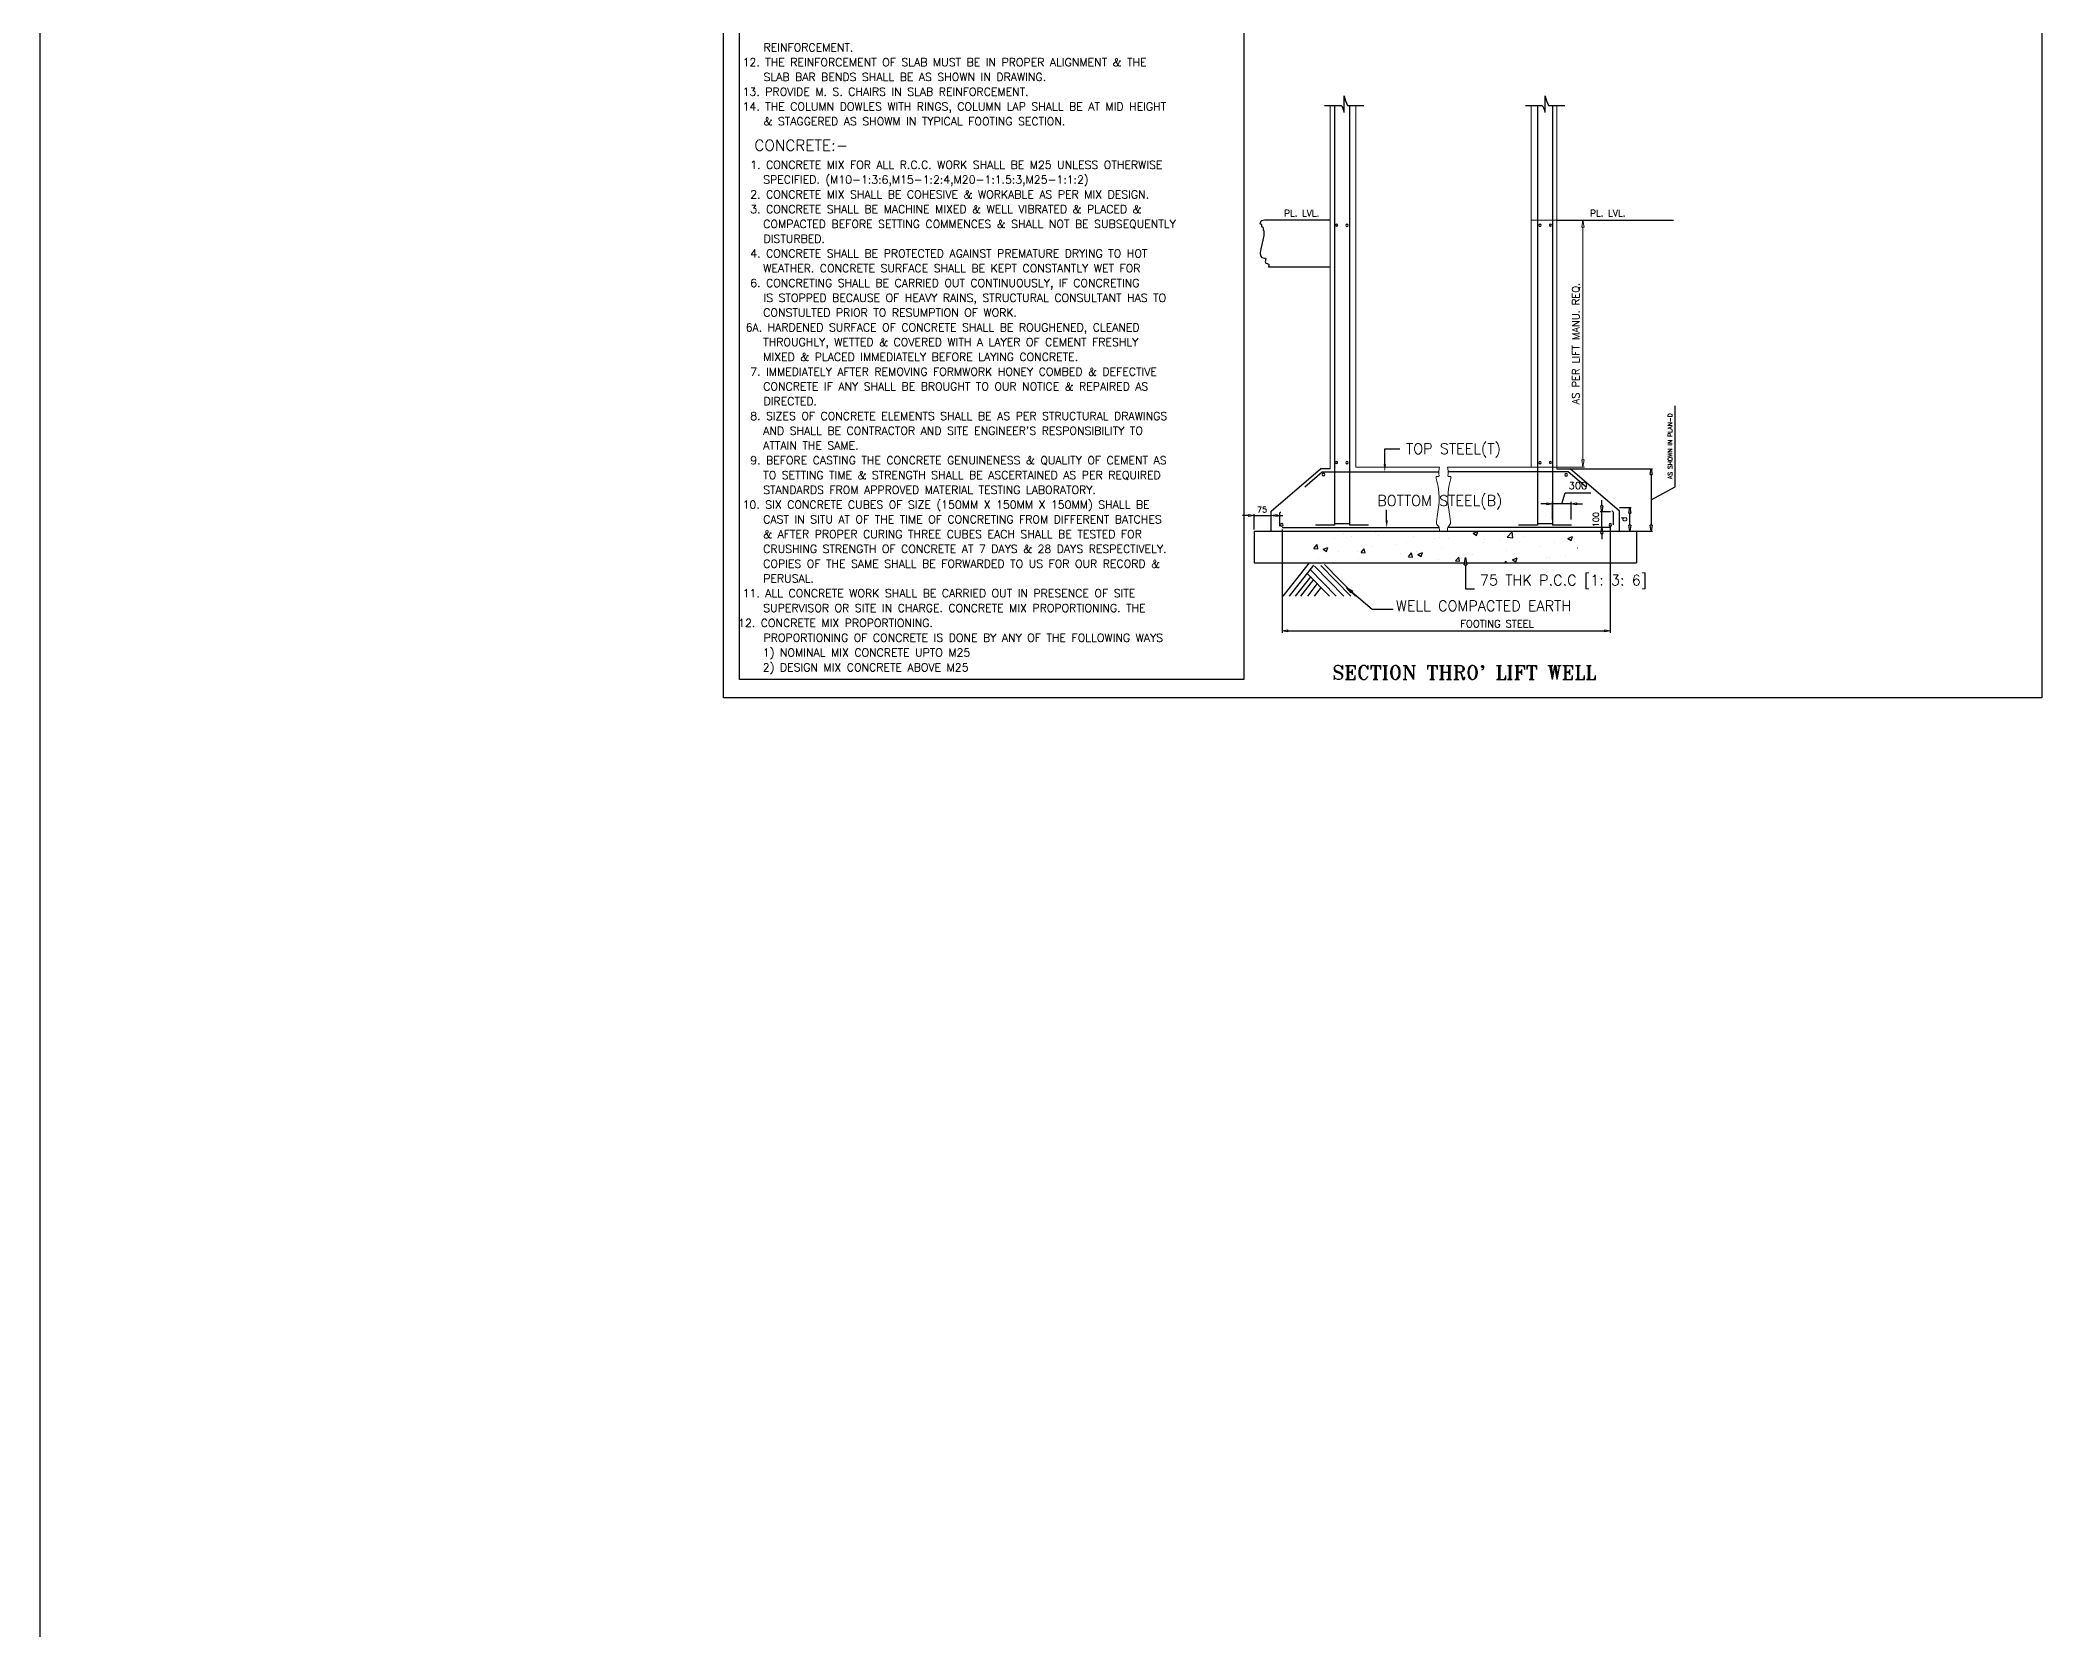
# Model space of a CAD drawing. Header units: millimetres. Extents: x 331487 to 517269, y 198509 to 399936.
# Drawn here: x 331487 to 365902, y 288659 to 315978 of the extents above; entities that cross this region are included whole.
import ezdxf
from ezdxf.enums import TextEntityAlignment as Align

# ---------------------------------------------------------------- set-up
doc = ezdxf.new("R2010")
doc.units = ezdxf.units.MM
doc.header["$MEASUREMENT"] = 0
doc.layers.add('BEAM', color=1, linetype='Continuous', lineweight=5)
for name, color, linetype in [('COLUMN', 6, 'Continuous'), ('FOOTING', 5, 'Continuous'), ('STEEL', 6, 'Continuous')]:
    doc.layers.add(name, color=color, linetype=linetype)
doc.styles.add('RO', font='romans.shx', dxfattribs={"height": 125})
doc.styles.add('ROMANS', font='romans.shx')
doc.styles.add('ROMANT', font='ROMANT.shx')

# ---------------------------------------------------------------- blocks, each defined once
blk = doc.blocks.new('_ClosedBlank')
at = {"color": 0, "linetype": 'ByBlock', "lineweight": -2}
for p, q in [((-1, 0.17), (0, 0)), ((-1, 0.17), (-1, -0.17)), ((0, 0), (-1, -0.17))]:
    blk.add_line(p, q, dxfattribs=at)

msp = doc.modelspace()

# ---------------------------------------------------------------- linework, layer by layer
at = {"color": 9}
for p, q in [((343238, 304676), (343238, 333888)), ((365902, 333888), (365902, 304676)), ((365902, 304676), (343238, 304676))]:
    msp.add_line(p, q, dxfattribs=at)
at = {"color": 8, "linetype": 'Continuous'}
for p, q in [((343510, 304990), (343510, 333596)), ((352183, 333596), (352183, 304990)), ((353908, 314734, 364), (353908, 315018, 364)), ((357360, 314734, 364), (357360, 315018, 364)), ((353569, 314854, 364), (353854, 314854, 364)), ((353964, 314854, 364), (354247, 314854, 364)), ((357021, 314854, 364), (357306, 314854, 364)), ((357417, 314854, 364), (357700, 314854, 364)), ((353665, 312885), (352535, 312885)), ((357563, 312885), (359569, 312885)), ((353665, 312073), (352605, 312073)), ((352654, 307885, 364), (353498, 308613, 364)), ((353665, 308613, 364), (353498, 308613, 364)), ((357563, 308613, 364), (357793, 308613, 364)), ((358637, 307885, 364), (357793, 308613, 364)), ((352654, 307540, 364), (352654, 307885, 364)), ((358637, 307540, 364), (358637, 307885, 364)), ((352360, 307540, 364), (358931, 307540, 364)), ((352360, 307540, 364), (352360, 306996, 364)), ((358931, 307540, 364), (358931, 306996, 364)), ((352360, 306996, 364), (358931, 306996, 364)), ((353303, 306996, 364), (352850, 306423, 364)), ((353382, 306957, 364), (352961, 306423, 364)), ((353334, 306762, 364), (353066, 306423, 364)), ((353382, 306709, 364), (353156, 306423, 364)), ((353269, 306813, 364), (353652, 306423, 364)), ((353444, 306639, 364), (353274, 306423, 364)), ((353316, 306886, 364), (353771, 306423, 364)), ((353396, 306939, 364), (353902, 306423, 364)), ((353506, 306948, 364), (354022, 306423, 364)), ((353568, 306966, 364), (354101, 306423, 364)), ((353511, 306577, 364), (353389, 306423, 364)), ((352183, 304990), (343510, 304990))]:
    msp.add_line(p, q, dxfattribs=at)
at = {"color": 4, "linetype": 'Continuous'}
for p, q in [((357489, 307739, 364), (357489, 308046, 364)), ((357648, 308011, 364), (357704, 308198, 364)), ((357704, 308198, 364), (358146, 308198, 364)), ((357806, 307739, 364), (357806, 308046, 364)), ((357389, 308011, 364), (357289, 308011, 364)), ((357806, 308011, 364), (357489, 308011, 364)), ((357906, 308011, 364), (358006, 308011, 364)), ((352840, 307566, 364), (352840, 305791, 364)), ((358482, 307612, 364), (358482, 305791, 364)), ((352940, 305826, 364), (358382, 305826, 364))]:
    msp.add_line(p, q, dxfattribs=at)
at = {"color": 6, "linetype": 'Continuous'}
for p, q in [((352796, 307851, 364), (352796, 307624, 364)), ((358528, 307874, 364), (358528, 307646, 364))]:
    msp.add_line(p, q, dxfattribs=at)
at = {"color": 3, "linetype": 'Continuous'}
for p, q in [((353739, 307669, 364), (353993, 307669, 364)), ((353740, 307417, 364), (353740, 307417, 364)), ((353894, 307495, 364), (353894, 307495, 364)), ((354024, 307454, 364), (354024, 307454, 364)), ((354453, 307511, 364), (354453, 307511, 364)), ((354498, 307470, 364), (354498, 307470, 364)), ((354972, 307352, 364), (354972, 307352, 364)), ((355103, 307444, 364), (355103, 307444, 364)), ((355451, 307419, 364), (355451, 307419, 364)), ((355544, 307424, 364), (355544, 307424, 364)), ((355708, 307418, 364), (355708, 307418, 364)), ((356112, 307532, 364), (356112, 307532, 364)), ((356125, 307505, 364), (356204, 307535, 364)), ((356125, 307505, 364), (356181, 307467, 364)), ((356132, 307509, 364), (356132, 307509, 364)), ((356181, 307467, 364), (356204, 307535, 364)), ((356298, 307346, 364), (356298, 307346, 364)), ((356312, 307393, 364), (356312, 307393, 364)), ((356581, 307383, 364), (356581, 307383, 364)), ((356706, 307438, 364), (356794, 307530, 364)), ((356706, 307438, 364), (356807, 307422, 364)), ((356807, 307422, 364), (356794, 307530, 364)), ((356917, 307367, 364), (356917, 307367, 364)), ((357010, 307440, 364), (357010, 307440, 364)), ((357232, 307669, 364), (357486, 307669, 364)), ((357521, 307342, 364), (357521, 307342, 364)), ((357726, 307534, 364), (357726, 307534, 364)), ((357753, 307414, 364), (357832, 307445, 364)), ((357753, 307414, 364), (357809, 307376, 364)), ((357809, 307376, 364), (357832, 307445, 364)), ((357860, 307369, 364), (357860, 307369, 364)), ((353386, 307243, 364), (353441, 307308, 364)), ((353386, 307243, 364), (353454, 307237, 364)), ((353454, 307237, 364), (353441, 307308, 364)), ((353470, 307078, 364), (353470, 307078, 364)), ((353546, 307230, 364), (353625, 307261, 364)), ((353546, 307230, 364), (353602, 307192, 364)), ((353602, 307192, 364), (353625, 307261, 364)), ((353726, 307007, 364), (353726, 307007, 364)), ((353802, 307187, 364), (353802, 307187, 364)), ((354130, 307192, 364), (354130, 307192, 364)), ((354155, 307064, 364), (354155, 307064, 364)), ((354198, 307172, 364), (354253, 307237, 364)), ((354198, 307172, 364), (354266, 307166, 364)), ((354266, 307166, 364), (354253, 307237, 364)), ((354391, 307272, 364), (354391, 307272, 364)), ((354791, 307305, 364), (354791, 307305, 364)), ((354870, 307158, 364), (354870, 307158, 364)), ((355011, 307101, 364), (355065, 307166, 364)), ((355011, 307101, 364), (355079, 307095, 364)), ((355079, 307095, 364), (355065, 307166, 364)), ((355154, 307195, 364), (355154, 307195, 364)), ((355174, 307140, 364), (355253, 307170, 364)), ((355174, 307140, 364), (355230, 307102, 364)), ((355230, 307102, 364), (355253, 307170, 364)), ((355530, 307047, 364), (355530, 307047, 364)), ((355583, 307252, 364), (355583, 307252, 364)), ((355823, 307030, 364), (355878, 307095, 364)), ((355823, 307030, 364), (355891, 307024, 364)), ((355891, 307024, 364), (355878, 307095, 364)), ((356119, 307132, 364), (356119, 307132, 364)), ((356667, 306996, 364), (356690, 307024, 364)), ((356695, 306996, 364), (356690, 307023, 364)), ((356700, 307212, 364), (356700, 307212, 364)), ((356801, 307049, 364), (356880, 307079, 364)), ((356801, 307049, 364), (356857, 307011, 364)), ((356857, 307011, 364), (356880, 307079, 364)), ((357272, 307284, 364), (357272, 307284, 364)), ((357386, 307083, 364), (357386, 307083, 364)), ((357428, 307087, 364), (357428, 307087, 364)), ((357711, 307125, 364), (357711, 307125, 364)), ((357914, 307250, 364), (357918, 307254, 364)), ((357914, 307250, 364), (357918, 307250, 364))]:
    msp.add_line(p, q, dxfattribs=at)
at = {"color": 8, "linetype": 'Continuous'}
for centre, radius, start, end in [((354714, 315202, 364), 827, 192.8541, 204.9142), ((358167, 315202, 364), 827, 192.8541, 204.9142), ((353722, 314722, 364), 186, 3.5924, 45.0457), ((357174, 314722, 364), 186, 3.5924, 45.0457)]:
    msp.add_arc(centre, radius, start, end, dxfattribs=at)
at = {"color": 7, "linetype": 'Continuous'}
for centre, start, end in [((353551, 308511), 0, 180), ((353551, 308511), 180, 0), ((357723, 308509), 0, 180), ((357723, 308509), 180, 0), ((352836, 307646, 364), 0, 180), ((352836, 307646, 364), 180, 0), ((358482, 307647, 364), 0, 180), ((358482, 307647, 364), 180, 0)]:
    msp.add_arc(centre, 22.6, start, end, dxfattribs=at)
at = {"color": 6, "linetype": 'Continuous'}
for centre, start, end in [((352816, 307840, 364), 83.8646, 150.2749), ((358508, 307863, 364), 29.7251, 96.1354)]:
    msp.add_arc(centre, 22.8, start, end, dxfattribs=at)
at = {"color": 8, "linetype": 'Continuous', "end_tangent": (-1, 0)}
msp.add_spline([(352535, 312885), (352460, 312837), (352460, 312819), (352478, 312819), (352487, 312787), (352487, 312774), (352496, 312769), (352514, 312724), (352514, 312710), (352523, 312706), (352528, 312692), (352541, 312232), (352555, 312232), (352555, 312201), (352560, 312147), (352605, 312129), (352605, 312073)], degree=3, dxfattribs=at)
at = {"layer": 'BEAM', "ltscale": 10}
for p, q in [((353665, 314854, 364), (353665, 308613, 364)), ((354106, 314854, 364), (354106, 308639, 364)), ((357122, 314854, 364), (357122, 308639, 364)), ((357563, 314853, 364), (357563, 308613, 364)), ((354106, 308639, 364), (355545, 308639, 364)), ((357122, 308639, 364), (355683, 308639, 364)), ((353665, 307540, 364), (354106, 307540, 364)), ((354106, 307540, 364), (355545, 307540, 364)), ((357122, 307540, 364), (355683, 307540, 364)), ((357563, 307540, 364), (357122, 307540, 364))]:
    msp.add_line(p, q, dxfattribs=at)
at = {"layer": 'BEAM', "color": 4}
for p, q in [((357122, 312885), (358037, 312885)), ((358012, 308764), (358012, 312760)), ((357122, 308639), (358037, 308639))]:
    msp.add_line(p, q, dxfattribs=at)
at = {"layer": 'BEAM', "ltscale": 10}
for points, end_tangent in [([(355545, 308639, 364), (355533, 308560, 364), (355533, 308519, 364), (355533, 308479, 364), (355495, 308479, 364), (355495, 308423, 364), (355495, 307702, 364), (355495, 307671, 364), (355537, 307601, 364), (355545, 307540, 364)], (1, 0)), ([(355683, 308639, 364), (355695, 308560, 364), (355695, 308519, 364), (355695, 308479, 364), (355733, 308479, 364), (355733, 308423, 364), (355733, 307702, 364), (355733, 307671, 364), (355690, 307601, 364), (355683, 307540, 364)], (-1, 0))]:
    msp.add_spline(points, degree=3, dxfattribs=dict(at, end_tangent=end_tangent))
at = {"layer": 'COLUMN'}
msp.add_line((331487, 198509), (331487, 346865), dxfattribs=at)
at = {"layer": 'COLUMN', "color": 5, "elevation": 364}
for points in [[(354605, 308685), (354605, 308952), (354865, 308952)], [(354637, 307726), (354637, 307905)]]:
    msp.add_lwpolyline(points, dxfattribs=at)
at = {"layer": 'COLUMN', "color": 2, "ltscale": 10}
for centre, start, end in [((353776, 312797), 0, 180), ((353776, 312797), 180, 0), ((353955, 312794), 0, 180), ((353955, 312794), 180, 0), ((357273, 312794), 0, 180), ((357273, 312794), 180, 0), ((357452, 312797), 0, 180), ((357452, 312797), 180, 0), ((353776, 308720), 0, 180), ((353776, 308720), 180, 0), ((353955, 308717), 0, 180), ((353955, 308717), 180, 0), ((357273, 308717), 0, 180), ((357273, 308717), 180, 0), ((357452, 308720), 0, 180), ((357452, 308720), 180, 0)]:
    msp.add_arc(centre, 18.4, start, end, dxfattribs=at)
at = {"layer": 'COLUMN', "color": 5}
for points in [[(354626, 308685, 364), (354605, 308560, 364), (354585, 308685, 364)], [(354658, 307726, 364), (354637, 307601, 364), (354617, 307726, 364)]]:
    msp.add_solid(points, dxfattribs=at)
at = {"layer": 'FOOTING', "color": 4}
for p, q in [((359597, 308302, 364), (359597, 309695, 364)), ((357588, 308613, 364), (359208, 308613, 364)), ((359183, 308513, 364), (359183, 307640, 364)), ((358334, 307972, 364), (358334, 308072, 364)), ((359183, 308076, 364), (359597, 308302, 364)), ((352260, 307809, 364), (352160, 307809, 364)), ((352360, 307565, 364), (352360, 307834, 364)), ((352360, 307809, 364), (352654, 307809, 364)), ((352654, 307565, 364), (352654, 307834, 364)), ((352754, 307809, 364), (352854, 307809, 364)), ((358483, 307872, 364), (358309, 307872, 364)), ((358334, 307601, 364), (358334, 307872, 364)), ((358637, 307946, 364), (358841, 307946, 364)), ((358816, 307640, 364), (358816, 307846, 364)), ((357577, 307540, 364), (359208, 307540, 364)), ((358483, 307601, 364), (358309, 307601, 364)), ((358334, 307501, 364), (358334, 307401, 364)), ((358637, 307540, 364), (358841, 307540, 364))]:
    msp.add_line(p, q, dxfattribs=at)
at = {"layer": 'FOOTING', "ltscale": 1000, "elevation": 364}
for points in [[(355992, 306960), (355992, 306546), (356149, 306546)], [(354042, 306493), (354386, 306201), (354750, 306201)]]:
    msp.add_lwpolyline(points, dxfattribs=at)
at = {"layer": 'STEEL', "ltscale": 10}
for p, q in [((353739, 314854, 364), (353739, 307643, 364)), ((353996, 314854, 364), (353996, 307643, 364)), ((357232, 314854, 364), (357232, 307643, 364)), ((357489, 314854, 364), (357489, 307643, 364)), ((353228, 308299, 364), (353531, 308560, 364)), ((353531, 308560, 364), (355533, 308560, 364)), ((357760, 308560, 364), (355695, 308560, 364)), ((358063, 308299, 364), (357760, 308560, 364)), ((352840, 307601, 364), (355537, 307601, 364)), ((353739, 307643, 364), (353411, 307643, 364)), ((354323, 307643, 364), (353996, 307643, 364)), ((358483, 307601, 364), (355690, 307601, 364)), ((357232, 307643, 364), (356905, 307643, 364)), ((357817, 307643, 364), (357489, 307643, 364))]:
    msp.add_line(p, q, dxfattribs=at)

# ---------------------------------------------------------------- block references
at = {"color": 4, "linetype": 'Continuous', "xscale": 100, "yscale": 100, "zscale": 100}
for p in [(357489, 308011, 364), (358482, 305826, 364)]:
    msp.add_blockref('_ClosedBlank', p, dxfattribs=at)
at = {"color": 4, "linetype": 'Continuous', "xscale": 100, "yscale": 100, "zscale": 100, "rotation": 180}
for p in [(357806, 308011, 364), (352840, 305826, 364)]:
    msp.add_blockref('_ClosedBlank', p, dxfattribs=at)
at = {"layer": 'BEAM', "color": 4, "xscale": 125, "yscale": 125, "zscale": 125}
for p, rotation in [((358012, 312885), 90), ((358012, 308639), 270)]:
    msp.add_blockref('_ClosedBlank', p, dxfattribs=dict(at, rotation=rotation))
at = {"layer": 'FOOTING', "color": 4, "xscale": 100, "yscale": 100, "zscale": 100}
for p, rotation in [((359183, 308613, 364), 90), ((352654, 307809, 364), 180), ((358334, 307872, 364), 270), ((358816, 307946, 364), 90), ((358334, 307601, 364), 90), ((358816, 307540, 364), 270), ((359183, 307540, 364), 270)]:
    msp.add_blockref('_ClosedBlank', p, dxfattribs=dict(at, rotation=rotation))
msp.add_blockref('_ClosedBlank', (352360, 307809, 364), dxfattribs=at)
at = {"layer": 'FOOTING', "ltscale": 1000, "xscale": 125, "yscale": 125, "zscale": 125}
for p, rotation in [((355992, 307085, 364), 90), ((353947, 306574, 364), 139.5760153624356)]:
    msp.add_blockref('_ClosedBlank', p, dxfattribs=dict(at, rotation=rotation))

# ---------------------------------------------------------------- texts
at = {"color": 1, "linetype": 'Continuous', "style": 'ROMANS'}
for s, p in [('12. THE REINFORCEMENT OF SLAB MUST BE IN PROPER ALIGNMENT & THE ', (343565, 315528)), ('   REINFORCEMENT. ', (343617, 315782)), ('   SLAB BAR BENDS SHALL BE AS SHOWN IN DRAWING. ', (343617, 315275)), ('13. PROVIDE M. S. CHAIRS IN SLAB REINFORCEMENT. ', (343565, 315021)), ('14. THE COLUMN DOWLES WITH RINGS, COLUMN LAP SHALL BE AT MID HEIGHT', (343565, 314767)), ('   & STAGGERED AS SHOWM IN TYPICAL FOOTING SECTION.  ', (343617, 314513)), ('1. CONCRETE MIX FOR ALL R.C.C. WORK SHALL BE M25 UNLESS OTHERWISE ', (343696, 313765)), ('   SPECIFIED. (M10-1:3:6,M15-1:2:4,M20-1:1.5:3,M25-1:1:2)', (343612, 313511)), ('2. CONCRETE MIX SHALL BE COHESIVE & WORKABLE AS PER MIX DESIGN. ', (343696, 313257)), ('3. CONCRETE SHALL BE MACHINE MIXED & WELL VIBRATED & PLACED &  ', (343696, 313003)), ('   COMPACTED BEFORE SETTING COMMENCES & SHALL NOT BE SUBSEQUENTLY', (343612, 312749)), ('   DISTURBED.', (343617, 312495)), ('4. CONCRETE SHALL BE PROTECTED AGAINST PREMATURE DRYING TO HOT  ', (343696, 312242)), ('6. CONCRETING SHALL BE CARRIED OUT CONTINUOUSLY, IF CONCRETING', (343696, 311734)), ('   WEATHER. CONCRETE SURFACE SHALL BE KEPT CONSTANTLY WET FOR ', (343612, 311988)), ('   IS STOPPED BECAUSE OF HEAVY RAINS, STRUCTURAL CONSULTANT HAS TO', (343617, 311480)), ('   CONSTULTED PRIOR TO RESUMPTION OF WORK.  ', (343612, 311226)), ('6A. HARDENED SURFACE OF CONCRETE SHALL BE ROUGHENED, CLEANED  ', (343617, 310972)), ('   THROUGHLY, WETTED & COVERED WITH A LAYER OF CEMENT FRESHLY ', (343612, 310719)), ('   MIXED & PLACED IMMEDIATELY BEFORE LAYING CONCRETE.  ', (343612, 310465)), ('7. IMMEDIATELY AFTER REMOVING FORMWORK HONEY COMBED & DEFECTIVE ', (343696, 310211)), ('   CONCRETE IF ANY SHALL BE BROUGHT TO OUR NOTICE & REPAIRED AS', (343612, 309957)), ('   DIRECTED.', (343617, 309703)), ('8. SIZES OF CONCRETE ELEMENTS SHALL BE AS PER STRUCTURAL DRAWINGS', (343696, 309449)), ("   AND SHALL BE CONTRACTOR AND SITE ENGINEER'S RESPONSIBILITY TO ", (343612, 309196)), ('   ATTAIN THE SAME.', (343612, 308942)), ('9. BEFORE CASTING THE CONCRETE GENUINENESS & QUALITY OF CEMENT AS ', (343696, 308688)), ('   TO SETTING TIME & STRENGTH SHALL BE ASCERTAINED AS PER REQUIRED', (343612, 308434)), ('10. SIX CONCRETE CUBES OF SIZE (150MM X 150MM X 150MM) SHALL BE  ', (343565, 307926)), ('   STANDARDS FROM APPROVED MATERIAL TESTING LABORATORY.', (343612, 308180)), ('   CAST IN SITU AT OF THE TIME OF CONCRETING FROM DIFFERENT BATCHES ', (343612, 307673)), ('   & AFTER PROPER CURING THREE CUBES EACH SHALL BE TESTED FOR ', (343612, 307419)), ('   CRUSHING STRENGTH OF CONCRETE AT 7 DAYS & 28 DAYS RESPECTIVELY.', (343612, 307165)), ('   COPIES OF THE SAME SHALL BE FORWARDED TO US FOR OUR RECORD &', (343612, 306911)), ('   PERUSAL. ', (343612, 306657)), ('11. ALL CONCRETE WORK SHALL BE CARRIED OUT IN PRESENCE OF SITE   ', (343565, 306403)), ('   12. CONCRETE MIX PROPORTIONING. ', (343180, 305893)), ('   SUPERVISOR OR SITE IN CHARGE. CONCRETE MIX PROPORTIONING. THE ', (343612, 306150)), ('   PROPORTIONING OF CONCRETE IS DONE BY ANY OF THE FOLLOWING WAYS ', (343617, 305638)), ('   2) DESIGN MIX CONCRETE ABOVE M25 ', (343604, 305130)), ('   1) NOMINAL MIX CONCRETE UPTO M25 ', (343604, 305384))]:
    msp.add_text(s, height=137.56, dxfattribs=at).set_placement(p)
at = {"color": 3, "linetype": 'Continuous', "style": 'ROMANT'}
for s, height, p in [('PL. LVL.', 112.8, (352872, 312946)), ('PL. LVL.', 112.8, (358134, 312946)), ("SECTION THRO' LIFT WELL", 241.61, (353701, 304990))]:
    msp.add_text(s, height=height, dxfattribs=at).set_placement(p)
at = {"color": 1, "style": 'ROMANS'}
for s, p in [('TOP STEEL(T)', (354969, 308865, 728)), ('BOTTOM STEEL(B)', (354475, 307974, 364)), ('75 THK P.C.C [1: 3: 6]', (356241, 306606, 364))]:
    msp.add_text(s, height=181.21, dxfattribs=at).set_placement(p)
at = {"color": 1, "linetype": 'Continuous', "style": 'ROMANS'}
msp.add_text('WELL COMPACTED EARTH', height=181.21, dxfattribs=at).set_placement((354798, 306257, 364), align=Align.MIDDLE_LEFT)
at = {"color": 3, "linetype": 'Continuous', "char_height": 125, "attachment_point": 5, "style": 'RO'}
for s, insert in [('300', (357925, 308321, 364)), ('FOOTING STEEL', (356537, 305949, 364))]:
    msp.add_mtext(s, dxfattribs=dict(at, insert=insert))
at = {"layer": 'BEAM', "color": 3, "insert": (357894, 310762), "char_height": 125, "attachment_point": 5, "rotation": 90, "style": 'RO'}
msp.add_mtext('\\A1;AS PER LIFT MANU. REQ.', dxfattribs=at)
at = {"layer": 'FOOTING', "color": 3, "attachment_point": 5, "rotation": 90, "style": 'ROMANS'}
for s, insert, char_height in [('AS SHOWN IN PLAN-D', (359510, 308998, 364), 75), ('100', (358234, 307737, 364), 100), ('d', (358716, 307743, 364), 100)]:
    msp.add_mtext(s, dxfattribs=dict(at, insert=insert, char_height=char_height))
at = {"layer": 'FOOTING', "color": 3, "insert": (352495, 307909, 364), "char_height": 100, "attachment_point": 5, "style": 'ROMANS'}
msp.add_mtext('75', dxfattribs=at)
at = {"layer": 'STEEL', "color": 3, "style": 'ROMANT'}
msp.add_text('CONCRETE:-', height=190.9, dxfattribs=at).set_placement((343768, 314074))

doc.saveas('drawing.dxf')
